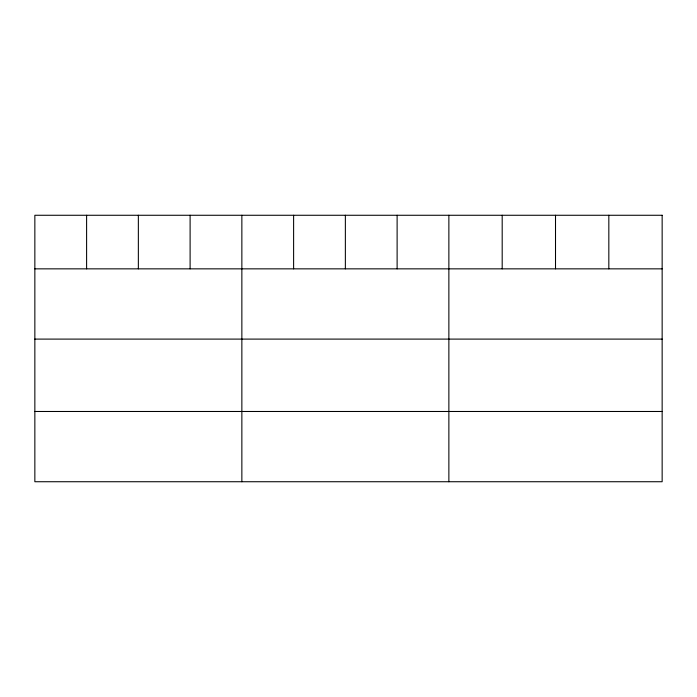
<?xml version="1.0" encoding="UTF-8"?>
<svg xmlns="http://www.w3.org/2000/svg" width="697" height="697" viewBox="0 0 697 697"><rect width="100%" height="100%" fill="white"/><g stroke="black" fill="none" stroke-linecap="round" stroke-linejoin="round"><path stroke-width="1.05" d="M34.85 268.85L662.15 268.85M34.85 339.099L662.15 339.099M34.85 411.483L662.15 411.483M608.829 215.268L608.829 268.85M555.509 215.268L555.509 268.85M502.188 215.268L502.188 268.85M448.868 215.268L448.868 481.732M397.116 215.268L397.116 268.85M345.363 215.268L345.363 268.85M293.611 215.268L293.611 268.85M241.859 215.268L241.859 481.732M190.107 215.268L190.107 268.85M138.355 215.268L138.355 268.85M86.602 215.268L86.602 268.85M662.15 215.268L34.85 215.268L34.85 481.732L662.15 481.732L662.15 215.268"/></g></svg>
